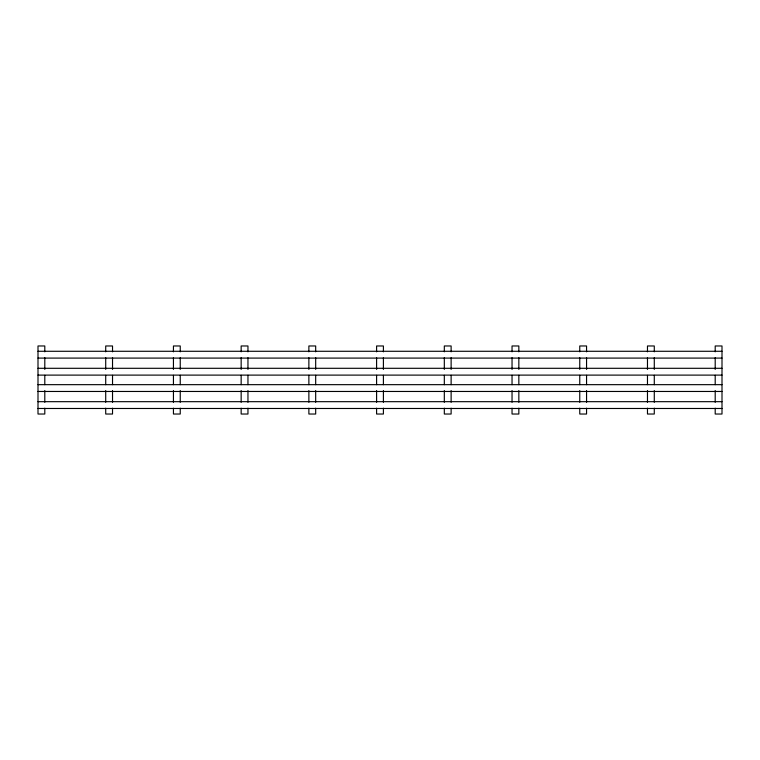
<?xml version="1.0" encoding="UTF-8"?>
<svg xmlns="http://www.w3.org/2000/svg" width="760" height="760" viewBox="0 0 760 760"><rect width="100%" height="100%" fill="white"/><g stroke="black" fill="none" stroke-linecap="round" stroke-linejoin="round"><path stroke-width="1.14" d="M38 351.281L722 351.281M38 358.093L722 358.093M38 368.296L722 368.296M38 375.108L722 375.108M38 384.665L722 384.665M38 391.466L722 391.466M38 401.679L722 401.679M38 408.481L722 408.481M715.198 351.842L715.198 345.971L722 345.971L722 414.029L715.198 414.029L715.198 408.158M715.198 357.703L715.198 369.436M715.198 375.307L715.198 384.693M715.198 390.564L715.198 402.296M654.284 351.842L654.284 345.971L647.472 345.971L647.472 351.842M654.284 357.703L654.284 369.436M654.284 375.307L654.284 384.693M654.284 390.564L654.284 402.296M654.284 408.158L654.284 414.029L647.472 414.029L647.472 408.158M647.472 357.703L647.472 369.436M647.472 375.307L647.472 384.693M647.472 390.564L647.472 402.296M586.558 351.842L586.558 345.971L579.756 345.971L579.756 351.842M586.558 357.703L586.558 369.436M586.558 375.307L586.558 384.693M586.558 390.564L586.558 402.296M586.558 408.158L586.558 414.029L579.756 414.029L579.756 408.158M579.756 357.703L579.756 369.436M579.756 375.307L579.756 384.693M579.756 390.564L579.756 402.296M518.842 351.842L518.842 345.971L512.04 345.971L512.04 351.842M518.842 357.703L518.842 369.436M518.842 375.307L518.842 384.693M518.842 390.564L518.842 402.296M518.842 408.158L518.842 414.029L512.04 414.029L512.04 408.158M512.04 357.703L512.04 369.436M512.04 375.307L512.04 384.693M512.04 390.564L512.04 402.296M451.126 351.842L451.126 345.971L444.315 345.971L444.315 351.842M451.126 357.703L451.126 369.436M451.126 375.307L451.126 384.693M451.126 390.564L451.126 402.296M451.126 408.158L451.126 414.029L444.315 414.029L444.315 408.158M444.315 357.703L444.315 369.436M444.315 375.307L444.315 384.693M444.315 390.564L444.315 402.296M383.401 351.842L383.401 345.971L376.599 345.971L376.599 351.842M383.401 357.703L383.401 369.436M383.401 375.307L383.401 384.693M383.401 390.564L383.401 402.296M383.401 408.158L383.401 414.029L376.599 414.029L376.599 408.158M376.599 357.703L376.599 369.436M376.599 375.307L376.599 384.693M376.599 390.564L376.599 402.296M315.685 351.842L315.685 345.971L308.873 345.971L308.873 351.842M315.685 357.703L315.685 369.436M315.685 375.307L315.685 384.693M315.685 390.564L315.685 402.296M315.685 408.158L315.685 414.029L308.873 414.029L308.873 408.158M308.873 357.703L308.873 369.436M308.873 375.307L308.873 384.693M308.873 390.564L308.873 402.296M247.959 351.842L247.959 345.971L241.157 345.971L241.157 351.842M247.959 357.703L247.959 369.436M247.959 375.307L247.959 384.693M247.959 390.564L247.959 402.296M247.959 408.158L247.959 414.029L241.157 414.029L241.157 408.158M241.157 357.703L241.157 369.436M241.157 375.307L241.157 384.693M241.157 390.564L241.157 402.296M180.243 351.842L180.243 345.971L173.441 345.971L173.441 351.842M180.243 357.703L180.243 369.436M180.243 375.307L180.243 384.693M180.243 390.564L180.243 402.296M180.243 408.158L180.243 414.029L173.441 414.029L173.441 408.158M173.441 357.703L173.441 369.436M173.441 375.307L173.441 384.693M173.441 390.564L173.441 402.296M112.528 351.842L112.528 345.971L105.716 345.971L105.716 351.842M112.528 357.703L112.528 369.436M112.528 375.307L112.528 384.693M112.528 390.564L112.528 402.296M112.528 408.158L112.528 414.029L105.716 414.029L105.716 408.158M105.716 357.703L105.716 369.436M105.716 375.307L105.716 384.693M105.716 390.564L105.716 402.296M44.802 351.842L44.802 345.971L38 345.971L38 414.029L44.802 414.029L44.802 408.158M44.802 357.703L44.802 369.436M44.802 375.307L44.802 384.693M44.802 390.564L44.802 402.296"/></g></svg>
